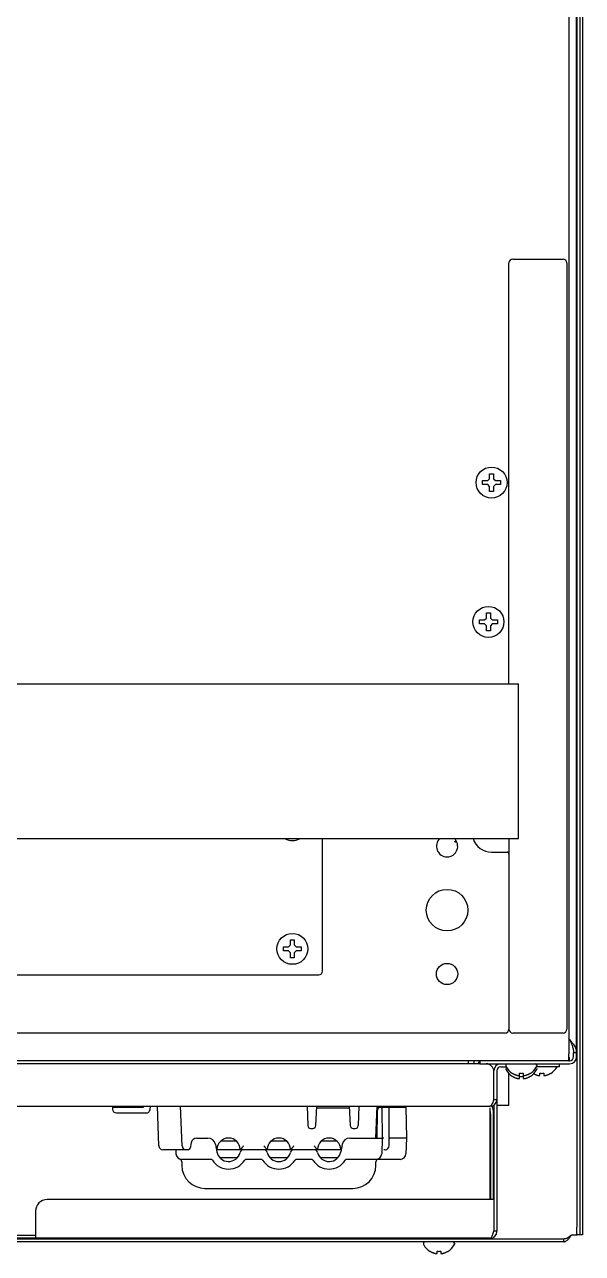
# Model space of a CAD drawing. Header units: millimetres. Extents: x -3169 to 1166, y -4146 to -91.
# Drawn here: x -361.7 to -217.4, y -980 to -662.4 of the extents above; entities that cross this region are included whole.
import ezdxf

# ---------------------------------------------------------------- set-up
doc = ezdxf.new("R2010")
doc.units = ezdxf.units.MM
doc.header["$LTSCALE"] = 23.1
doc.layers.get('0').update_dxf_attribs({"linetype": 'CONTINUOUS'})

msp = doc.modelspace()

# ---------------------------------------------------------------- linework, layer by layer
for p, q in [((-217.42, -204.96), (-217.42, -975.16)), ((-220.92, -207.56), (-220.92, -928.36)), ((-218.92, -929.16), (-218.92, -206.76)), ((-218.11, -206.96), (-218.11, -973.16)), ((-218.9, -312.46), (-218.9, -973.16)), ((-236.42, -832.76), (-236.42, -724.01)), ((-235.42, -723.01), (-222.42, -723.01)), ((-221.42, -724.01), (-221.42, -922.01)), ((-243.22, -780.26), (-241.92, -780.26)), ((-243.22, -781.26), (-243.22, -780.26)), ((-241.92, -780.26), (-241.42, -779.76)), ((-241.42, -778.46), (-240.42, -778.46)), ((-241.42, -779.76), (-241.42, -778.46)), ((-240.42, -778.46), (-240.42, -779.76)), ((-240.42, -779.76), (-239.92, -780.26)), ((-239.92, -780.26), (-238.62, -780.26)), ((-238.62, -780.26), (-238.62, -781.26)), ((-241.92, -781.26), (-243.22, -781.26)), ((-241.42, -781.76), (-241.92, -781.26)), ((-241.42, -783.06), (-241.42, -781.76)), ((-240.42, -783.06), (-241.42, -783.06)), ((-239.92, -781.26), (-240.42, -781.76)), ((-240.42, -781.76), (-240.42, -783.06)), ((-238.62, -781.26), (-239.92, -781.26)), ((-242.72, -816.26), (-242.22, -815.76)), ((-242.22, -814.46), (-241.22, -814.46)), ((-242.22, -815.76), (-242.22, -814.46)), ((-241.22, -814.46), (-241.22, -815.76)), ((-241.22, -815.76), (-240.72, -816.26)), ((-244.02, -816.26), (-242.72, -816.26)), ((-244.02, -817.26), (-244.02, -816.26)), ((-242.72, -817.26), (-244.02, -817.26)), ((-242.22, -817.76), (-242.72, -817.26)), ((-242.22, -819.06), (-242.22, -817.76)), ((-241.22, -819.06), (-242.22, -819.06)), ((-240.72, -817.26), (-241.22, -817.76)), ((-241.22, -817.76), (-241.22, -819.06)), ((-240.72, -816.26), (-239.42, -816.26)), ((-239.42, -817.26), (-240.72, -817.26)), ((-239.42, -816.26), (-239.42, -817.26)), ((-738.92, -832.76), (-233.92, -832.76)), ((-233.92, -872.76), (-233.92, -832.76)), ((-738.92, -872.76), (-233.92, -872.76)), ((-284.62, -907.01), (-284.62, -872.76)), ((-250.13, -873.74), (-250.39, -873.31)), ((-236.42, -872.76), (-236.42, -922.01)), ((-240.92, -876.26), (-236.92, -876.26)), ((-294.72, -900.76), (-293.42, -900.76)), ((-294.72, -901.76), (-294.72, -900.76)), ((-293.42, -901.76), (-294.72, -901.76)), ((-293.42, -900.76), (-292.92, -900.26)), ((-292.92, -902.26), (-293.42, -901.76)), ((-292.92, -898.96), (-291.92, -898.96)), ((-292.92, -900.26), (-292.92, -898.96)), ((-291.92, -898.96), (-291.92, -900.26)), ((-291.92, -900.26), (-291.42, -900.76)), ((-291.42, -901.76), (-291.92, -902.26)), ((-291.42, -900.76), (-290.12, -900.76)), ((-290.12, -901.76), (-291.42, -901.76)), ((-290.12, -900.76), (-290.12, -901.76)), ((-292.92, -903.56), (-292.92, -902.26)), ((-291.92, -903.56), (-292.92, -903.56)), ((-291.92, -902.26), (-291.92, -903.56)), ((-687.22, -908.01), (-285.62, -908.01)), ((-237.42, -923.01), (-735.42, -923.01)), ((-222.42, -923.01), (-235.42, -923.01)), ((-220.72, -924.7), (-220.92, -924.35)), ((-220.92, -930.16), (-751.92, -930.16)), ((-246.92, -930.16), (-246.92, -930.96)), ((-245.52, -930.16), (-245.52, -930.96)), ((-243.92, -930.16), (-243.92, -930.96)), ((-220.92, -930.16), (-220.92, -928.36)), ((-220.92, -930.16), (-220.72, -930.16)), ((-220.91, -929.36), (-220.72, -929.36)), ((-220.72, -930.16), (-220.72, -929.36)), ((-218.92, -928.16), (-219.72, -928.16)), ((-219.72, -929.16), (-219.72, -928.16)), ((-243.92, -930.96), (-376.48, -930.96)), ((-243.92, -930.96), (-220.72, -930.96)), ((-240.32, -940.16), (-240.32, -932.96)), ((-239.52, -932.76), (-239.52, -974.26)), ((-238.52, -931.76), (-237.22, -931.76)), ((-237.22, -931.36), (-237.22, -931.56)), ((-237.22, -932.16), (-237.22, -932.36)), ((-236.42, -941.76), (-236.42, -933.53)), ((-235.52, -933.44), (-235.52, -933.41)), ((-233.72, -933.96), (-233.72, -933.41)), ((-232.72, -933.41), (-232.72, -933.96)), ((-230.92, -933.41), (-230.92, -933.44)), ((-229.22, -931.36), (-229.22, -931.56)), ((-223.32, -931.76), (-229.22, -931.76)), ((-229.22, -932.16), (-229.22, -932.36)), ((-228.42, -933.96), (-228.42, -933.41)), ((-227.42, -933.41), (-227.42, -933.96)), ((-225.62, -933.41), (-225.62, -933.44)), ((-223.32, -931.76), (-223.32, -930.96)), ((-235.52, -934.24), (-235.52, -934.21)), ((-233.72, -934.76), (-233.72, -934.21)), ((-232.72, -934.21), (-232.72, -934.76)), ((-230.92, -934.21), (-230.92, -934.24)), ((-731.52, -941.96), (-241.32, -941.96)), ((-338.92, -942.16), (-330.95, -942.16)), ((-338.92, -942.16), (-338.92, -942.66)), ((-330.95, -942.16), (-330.94, -941.96)), ((-329.21, -942.84), (-329.06, -941.96)), ((-326.95, -952.2), (-327.31, -941.96)), ((-320.95, -952.2), (-321.31, -941.96)), ((-288.62, -941.96), (-288.44, -946.94)), ((-286.38, -946.95), (-286.12, -941.96)), ((-286.14, -942.36), (-277.69, -942.36)), ((-277.71, -941.96), (-277.45, -946.95)), ((-275.22, -941.96), (-275.39, -946.94)), ((-270.81, -950.16), (-270.53, -941.96)), ((-270.49, -943.14), (-270.61, -950.16)), ((-270.42, -942.16), (-269.83, -942.16)), ((-270.42, -942.8), (-270.42, -942.16)), ((-269.49, -942.16), (-263.06, -942.16)), ((-269.3, -942.4), (-269.17, -950.16)), ((-267.42, -952.16), (-267.42, -942.16)), ((-265.03, -941.96), (-265.03, -942.16)), ((-263.06, -942.16), (-262.92, -950.16)), ((-241.32, -942.38), (-241.32, -966.06)), ((-240.32, -941.76), (-240.53, -941.76)), ((-240.32, -940.16), (-239.52, -940.16)), ((-240.32, -941.62), (-240.32, -966.06)), ((-236.42, -941.76), (-239.52, -941.76)), ((-337.92, -943.66), (-330.2, -943.66)), ((-241.2, -943.96), (-241.2, -966.06)), ((-240.46, -943.96), (-240.46, -966.06)), ((-287.69, -947.66), (-287.13, -947.66)), ((-276.7, -947.66), (-276.14, -947.66)), ((-318.61, -951.4), (-318.84, -952.75)), ((-317.13, -950.16), (-314.24, -950.16)), ((-312.27, -951.81), (-311.94, -953.7)), ((-310.9, -950.91), (-306.93, -950.91)), ((-297.9, -950.91), (-293.93, -950.91)), ((-284.9, -950.91), (-280.93, -950.91)), ((-279.56, -951.81), (-279.89, -953.7)), ((-277.59, -950.16), (-269.17, -950.16)), ((-269.17, -950.16), (-269.31, -954.21)), ((-268.73, -950.17), (-269.17, -950.16)), ((-269.17, -950.16), (-269.17, -950.16)), ((-262.92, -950.16), (-267.21, -950.16)), ((-262.92, -950.16), (-263.06, -954.21)), ((-319.34, -953.16), (-325.95, -953.16)), ((-322.56, -953.16), (-322.52, -954.21)), ((-313.53, -955.66), (-321.02, -955.66)), ((-279.79, -953.16), (-312.04, -953.16)), ((-311.25, -955.16), (-306.58, -955.16)), ((-300.53, -955.66), (-304.31, -955.66)), ((-298.24, -955.16), (-293.59, -955.16)), ((-287.53, -955.66), (-291.31, -955.66)), ((-285.25, -955.16), (-280.58, -955.16)), ((-270.64, -955.66), (-278.31, -955.66)), ((-270.78, -955.66), (-270.78, -955.66)), ((-264.56, -955.66), (-270.47, -955.66)), ((-268.42, -953.16), (-268.75, -953.16)), ((-321.05, -956.12), (-321.04, -956.27)), ((-321.05, -956.12), (-321.04, -956.27)), ((-321.04, -956.27), (-321.02, -957.27)), ((-270.81, -957.27), (-270.8, -956.27)), ((-315.02, -963.16), (-276.81, -963.16)), ((-240.32, -966.06), (-355.82, -966.06)), ((-240.32, -966.06), (-240.32, -974.26)), ((-358.82, -969.06), (-358.82, -976.06)), ((-239.52, -974.26), (-240.32, -974.26)), ((-241.32, -976.06), (-564.66, -976.06)), ((-222.22, -976.96), (-488.42, -976.96)), ((-484.42, -976.16), (-222.22, -976.16)), ((-393.82, -975.26), (-358.82, -975.26)), ((-258.52, -977.36), (-258.52, -977.56)), ((-256.12, -976.16), (-256.12, -976.06)), ((-252.92, -976.16), (-252.92, -976.06)), ((-250.52, -977.36), (-250.52, -977.56)), ((-222.22, -976.96), (-222.22, -976.16)), ((-220.22, -975.16), (-218.82, -975.16)), ((-218, -975.16), (-218.8, -975.16)), ((-217.42, -975.16), (-218, -975.16)), ((-256.82, -979.44), (-256.82, -979.41)), ((-255.02, -979.96), (-255.02, -979.41)), ((-254.02, -979.41), (-254.02, -979.96)), ((-252.22, -979.41), (-252.22, -979.44))]:
    msp.add_line(p, q)
msp.add_lwpolyline([(-268.73, -950.17), (-268.9, -950.16), (-269.04, -950.16), (-269.13, -950.16), (-269.17, -950.16)])
for centre, radius in [((-240.92, -780.76), 4), ((-241.72, -816.76), 4), ((-252.42, -891.26), 5.38), ((-292.42, -901.26), 4), ((-252.42, -907.76), 2.75)]:
    msp.add_circle(centre, radius)
for centre, radius, start, end in [((-292.42, -869.26), 4, 242.3617, 297.6383), ((-252.42, -874.76), 2.75, 132.4309, 47.5691), ((-240.92, -871.26), 5, 197.4772, 270), ((-243.12, -931.76), 1.6, 120, 149.9968), ((-220.72, -929.16), 1.8, 270, 0), ((-220.72, -929.16), 1, 270, 0), ((-242.32, -932.96), 2, 0, 90), ((-238.52, -932.76), 1.8, 90, 180), ((-238.52, -932.76), 1, 90, 180), ((-236.82, -931.36), 0.4, 90, 180), ((-236.82, -931.56), 0.4, 180, 210.3012), ((-236.82, -932.36), 0.4, 180, 210.3012), ((-233.02, -929.34), 4.8, 210.3012, 238.6273), ((-233.02, -930.14), 4.8, 210.3012, 238.6273), ((-233.03, -929.35), 4.75, 238.4659, 241.0313), ((-233.03, -929.36), 4.75, 241.0316, 241.9926), ((-233.03, -929.36), 4.75, 241.9926, 243.3187), ((-233.03, -929.36), 4.74, 243.3188, 244.4598), ((-233.04, -929.37), 4.74, 244.4598, 245.4278), ((-233.22, -929.66), 3.78, 262.3953, 277.6047), ((-233.4, -929.37), 4.74, 294.5722, 295.5402), ((-233.4, -929.36), 4.74, 295.5402, 296.6812), ((-233.4, -929.36), 4.75, 296.6813, 298.0074), ((-233.4, -929.36), 4.75, 298.0074, 298.9684), ((-233.4, -929.35), 4.75, 298.9687, 301.5341), ((-233.42, -929.34), 4.8, 301.3727, 329.6988), ((-233.42, -930.14), 4.8, 301.3727, 329.6988), ((-227.73, -929.36), 4.75, 241.2801, 241.9926), ((-227.73, -929.36), 4.75, 241.9926, 243.3187), ((-227.73, -929.36), 4.74, 243.3188, 244.4598), ((-227.74, -929.37), 4.74, 244.4598, 245.4278), ((-229.62, -931.36), 0.4, 0, 90), ((-229.62, -931.56), 0.4, 329.6988, 0), ((-229.62, -932.36), 0.4, 329.6988, 0), ((-227.92, -929.66), 3.78, 262.3953, 277.6047), ((-228.1, -929.37), 4.74, 294.5722, 295.5402), ((-228.1, -929.36), 4.74, 295.5402, 296.6812), ((-228.1, -929.36), 4.75, 296.6813, 298.0074), ((-228.1, -929.36), 4.75, 298.0074, 298.9684), ((-228.1, -929.35), 4.75, 298.9687, 301.5341), ((-228.12, -929.34), 4.8, 301.3727, 329.6988), ((-233.03, -930.15), 4.75, 238.4659, 241.0313), ((-233.03, -930.16), 4.75, 241.0316, 241.9926), ((-233.03, -930.16), 4.75, 241.9926, 243.3187), ((-233.03, -930.16), 4.74, 243.3188, 244.4598), ((-233.04, -930.17), 4.74, 244.4598, 245.4278), ((-233.04, -929.37), 4.73, 245.4278, 246.6825), ((-233.04, -930.17), 4.73, 245.4278, 246.6825), ((-233.04, -929.38), 4.73, 246.6826, 247.4526), ((-233.04, -930.18), 4.73, 246.6826, 247.4526), ((-233.04, -929.38), 4.72, 247.4524, 248.9975), ((-233.04, -930.18), 4.72, 247.4524, 248.9975), ((-233.05, -929.39), 4.72, 248.9977, 249.4819), ((-233.05, -930.19), 4.72, 248.9977, 249.4819), ((-233.05, -929.4), 4.7, 249.4813, 251.5344), ((-233.05, -930.2), 4.7, 249.4813, 251.5344), ((-233.06, -929.42), 4.68, 251.535, 252.6227), ((-233.06, -930.22), 4.68, 251.535, 252.6227), ((-233.06, -929.43), 4.67, 252.6228, 253.6051), ((-233.06, -930.23), 4.67, 252.6228, 253.6051), ((-233.07, -929.46), 4.64, 253.6036, 255.6824), ((-233.07, -930.26), 4.64, 253.6036, 255.6824), ((-233.96, -931.97), 2.01, 262.7259, 264.7415), ((-233.96, -932.77), 2.01, 262.7259, 264.7415), ((-233.96, -931.99), 1.98, 264.7442, 265.3991), ((-233.96, -932.79), 1.98, 264.7442, 265.3991), ((-233.97, -932), 1.97, 265.3984, 266.7833), ((-233.97, -932.8), 1.97, 265.3984, 266.7833), ((-233.97, -932.01), 1.96, 266.7841, 267.6235), ((-233.97, -932.81), 1.96, 266.7841, 267.6235), ((-233.97, -932.02), 1.96, 267.6234, 268.8455), ((-233.97, -932.82), 1.96, 267.6234, 268.8455), ((-233.97, -932.02), 1.95, 268.8459, 269.8005), ((-233.97, -932.82), 1.95, 268.8459, 269.8005), ((-233.97, -932.02), 1.95, 269.8006, 270.9258), ((-233.97, -932.82), 1.95, 269.8006, 270.9258), ((-233.97, -932.02), 1.95, 270.9261, 271.9964), ((-233.97, -932.82), 1.95, 270.9261, 271.9964), ((-233.97, -932.01), 1.96, 271.9964, 273.0228), ((-233.97, -932.81), 1.96, 271.9964, 273.0228), ((-233.97, -932), 1.97, 273.0233, 274.286), ((-233.97, -932.8), 1.97, 273.0233, 274.286), ((-233.97, -931.99), 1.98, 274.2856, 275.1372), ((-233.97, -932.79), 1.98, 274.2856, 275.1372), ((-233.97, -931.97), 2.01, 275.1401, 277.2744), ((-233.97, -932.77), 2.01, 275.1401, 277.2744), ((-233.22, -930.46), 3.78, 262.3953, 277.6047), ((-232.46, -931.97), 2.01, 262.7256, 264.8598), ((-232.46, -932.77), 2.01, 262.7256, 264.8598), ((-232.46, -931.99), 1.98, 264.8627, 265.7144), ((-232.46, -932.79), 1.98, 264.8627, 265.7144), ((-232.47, -932), 1.97, 265.714, 266.9766), ((-232.47, -932.8), 1.97, 265.714, 266.9766), ((-232.47, -932.01), 1.96, 266.9771, 268.0037), ((-232.47, -932.81), 1.96, 266.9771, 268.0037), ((-232.47, -932.02), 1.95, 268.0037, 269.0738), ((-232.47, -932.82), 1.95, 268.0037, 269.0738), ((-232.47, -932.02), 1.95, 269.0741, 270.1995), ((-232.47, -932.82), 1.95, 269.0741, 270.1995), ((-232.47, -932.02), 1.95, 270.1995, 271.1541), ((-232.47, -932.82), 1.95, 270.1995, 271.1541), ((-232.47, -932.02), 1.95, 271.1545, 272.3767), ((-232.47, -932.82), 1.95, 271.1545, 272.3767), ((-232.47, -932.01), 1.96, 272.3765, 273.2159), ((-232.47, -932.81), 1.96, 272.3765, 273.2159), ((-232.47, -932), 1.97, 273.2167, 274.6016), ((-232.47, -932.8), 1.97, 273.2167, 274.6016), ((-232.47, -931.99), 1.98, 274.6009, 275.2558), ((-232.47, -932.79), 1.98, 274.6009, 275.2558), ((-232.47, -931.97), 2.01, 275.2585, 277.2741), ((-232.47, -932.77), 2.01, 275.2585, 277.2741), ((-233.36, -929.46), 4.64, 284.3176, 286.3964), ((-233.36, -930.26), 4.64, 284.3176, 286.3964), ((-233.37, -929.43), 4.67, 286.3949, 287.3772), ((-233.37, -930.23), 4.67, 286.3949, 287.3772), ((-233.38, -929.42), 4.68, 287.3773, 288.465), ((-233.38, -930.22), 4.68, 287.3773, 288.465), ((-233.38, -929.4), 4.7, 288.4656, 290.5187), ((-233.38, -930.2), 4.7, 288.4656, 290.5187), ((-233.39, -929.39), 4.72, 290.5181, 291.0023), ((-233.39, -930.19), 4.72, 290.5181, 291.0023), ((-233.39, -929.38), 4.72, 291.0025, 292.5476), ((-233.39, -930.18), 4.72, 291.0025, 292.5476), ((-233.39, -929.38), 4.73, 292.5474, 293.3174), ((-233.39, -930.18), 4.73, 292.5474, 293.3174), ((-233.39, -929.37), 4.73, 293.3175, 294.5722), ((-233.39, -930.17), 4.73, 293.3175, 294.5722), ((-233.4, -930.17), 4.74, 294.5722, 295.5402), ((-233.4, -930.16), 4.74, 295.5402, 296.6812), ((-233.4, -930.16), 4.75, 296.6813, 298.0074), ((-233.4, -930.16), 4.75, 298.0074, 298.9684), ((-233.4, -930.15), 4.75, 298.9687, 301.5341), ((-227.74, -929.37), 4.73, 245.4278, 246.6825), ((-227.74, -929.38), 4.73, 246.6826, 247.4526), ((-227.74, -929.38), 4.72, 247.4524, 248.9975), ((-227.75, -929.39), 4.72, 248.9977, 249.4819), ((-227.75, -929.4), 4.7, 249.4813, 251.5344), ((-227.76, -929.42), 4.68, 251.535, 252.6227), ((-227.76, -929.43), 4.67, 252.6228, 253.6051), ((-227.77, -929.46), 4.64, 253.6036, 255.6824), ((-228.66, -931.97), 2.01, 262.7259, 264.7415), ((-228.66, -931.99), 1.98, 264.7442, 265.3991), ((-228.67, -932), 1.97, 265.3984, 266.7833), ((-228.67, -932.01), 1.96, 266.7841, 267.6235), ((-228.67, -932.02), 1.96, 267.6234, 268.8455), ((-228.67, -932.02), 1.95, 268.8459, 269.8005), ((-228.67, -932.02), 1.95, 269.8006, 270.9258), ((-228.67, -932.02), 1.95, 270.9261, 271.9964), ((-228.67, -932.01), 1.96, 271.9964, 273.0228), ((-228.67, -932), 1.97, 273.0233, 274.286), ((-228.67, -931.99), 1.98, 274.2856, 275.1372), ((-228.67, -931.97), 2.01, 275.1401, 277.2744), ((-227.16, -931.97), 2.01, 262.7256, 264.8598), ((-227.16, -931.99), 1.98, 264.8627, 265.7144), ((-227.17, -932), 1.97, 265.714, 266.9766), ((-227.17, -932.01), 1.96, 266.9771, 268.0037), ((-227.17, -932.02), 1.95, 268.0037, 269.0738), ((-227.17, -932.02), 1.95, 269.0741, 270.1995), ((-227.17, -932.02), 1.95, 270.1995, 271.1541), ((-227.17, -932.02), 1.95, 271.1545, 272.3767), ((-227.17, -932.01), 1.96, 272.3765, 273.2159), ((-227.17, -932), 1.97, 273.2167, 274.6016), ((-227.17, -931.99), 1.98, 274.6009, 275.2558), ((-227.17, -931.97), 2.01, 275.2585, 277.2741), ((-228.06, -929.46), 4.64, 284.3176, 286.3964), ((-228.07, -929.43), 4.67, 286.3949, 287.3772), ((-228.08, -929.42), 4.68, 287.3773, 288.465), ((-228.08, -929.4), 4.7, 288.4656, 290.5187), ((-228.09, -929.39), 4.72, 290.5181, 291.0023), ((-228.09, -929.38), 4.72, 291.0025, 292.5476), ((-228.09, -929.38), 4.73, 292.5474, 293.3174), ((-228.09, -929.37), 4.73, 293.3175, 294.5722), ((-337.92, -942.66), 1, 180, 269.9994), ((-330.2, -942.66), 1, 270, 350), ((-269.49, -943.16), 1, 109.5445, 178.9995), ((-269.58, -942.92), 0.749, 108.549, 109.5359), ((-241.32, -940.16), 1.8, 270, 0), ((-244.34, -943.23), 3.79, 17.8848, 20.3577), ((-244.83, -943.39), 4.3, 15.6442, 17.9135), ((-248.71, -943.96), 7.51, 359.9982, 3.1176), ((-287.69, -946.91), 0.75, 182, 270), ((-287.13, -946.91), 0.75, 270, 357), ((-276.7, -946.91), 0.75, 183, 270), ((-276.14, -946.91), 0.75, 270, 358), ((-325.95, -952.16), 1, 182, 270), ((-319.95, -952.16), 1, 182, 270), ((-317.13, -951.66), 1.5, 90, 170), ((-314.24, -952.16), 2, 10, 90), ((-308.92, -953.16), 3, 0, 180), ((-295.92, -953.16), 3, 0, 180), ((-282.92, -953.16), 3, 0, 180), ((-277.59, -952.16), 2, 90, 170), ((-268.42, -952.16), 1, 270, 0), ((-321.03, -954.16), 1.5, 182, 270), ((-321.79, -956.28), 0.75, 1.0003, 70.2355), ((-319.34, -952.66), 0.5, 270, 350), ((-313.53, -956.16), 0.5, 33.0557, 90), ((-308.92, -953.16), 5, 213.0557, 326.9443), ((-308.92, -953.16), 3.07, 190, 345.7905), ((-304.97, -954.16), 1, 90, 165.7905), ((-304.31, -956.16), 0.5, 90, 146.9443), ((-300.53, -956.16), 0.5, 33.0557, 90), ((-295.92, -953.16), 5, 213.0557, 326.9443), ((-299.87, -954.16), 1, 14.2095, 90), ((-295.92, -953.16), 3.07, 194.2095, 345.7905), ((-291.97, -954.16), 1, 90, 165.7905), ((-291.31, -956.16), 0.5, 90, 146.9443), ((-287.53, -956.16), 0.5, 33.0557, 90), ((-282.92, -953.16), 5, 213.0557, 326.9443), ((-286.87, -954.16), 1, 14.2095, 90), ((-282.92, -953.16), 3.07, 194.2095, 350), ((-278.31, -956.16), 0.5, 90, 146.9443), ((-270.05, -956.28), 0.75, 110.4051, 178.9968), ((-270.81, -954.16), 1.5, 276.2082, 358), ((-264.56, -954.16), 1.5, 270, 358), ((-315.02, -957.16), 6, 181, 270), ((-276.81, -957.16), 6, 270, 359), ((-355.82, -969.06), 3, 90, 180), ((-241.32, -974.26), 1.8, 270, 0), ((-241.32, -974.26), 1, 320.4322, 0), ((-258.12, -977.36), 0.4, 90, 180), ((-258.12, -977.56), 0.4, 180, 210.3012), ((-254.32, -975.34), 4.8, 210.3012, 238.6273), ((-254.72, -975.34), 4.8, 301.3727, 329.6988), ((-250.92, -977.36), 0.4, 0, 90), ((-250.92, -977.56), 0.4, 329.6988, 0), ((-254.33, -975.35), 4.75, 238.4659, 241.0313), ((-254.33, -975.36), 4.75, 241.0316, 241.9926), ((-254.33, -975.36), 4.75, 241.9926, 243.3187), ((-254.33, -975.36), 4.74, 243.3188, 244.4598), ((-254.34, -975.37), 4.74, 244.4598, 245.4278), ((-254.34, -975.37), 4.73, 245.4278, 246.6825), ((-254.34, -975.38), 4.73, 246.6826, 247.4526), ((-254.34, -975.38), 4.72, 247.4524, 248.9975), ((-254.35, -975.39), 4.72, 248.9977, 249.4819), ((-254.35, -975.4), 4.7, 249.4813, 251.5344), ((-254.36, -975.42), 4.68, 251.535, 252.6227), ((-254.36, -975.43), 4.67, 252.6228, 253.6051), ((-254.37, -975.46), 4.64, 253.6036, 255.6824), ((-255.26, -977.97), 2.01, 262.7259, 264.7415), ((-255.26, -977.99), 1.98, 264.7442, 265.3991), ((-255.27, -978), 1.97, 265.3984, 266.7833), ((-255.27, -978.01), 1.96, 266.7841, 267.6235), ((-255.27, -978.02), 1.96, 267.6234, 268.8455), ((-255.27, -978.02), 1.95, 268.8459, 269.8005), ((-255.27, -978.02), 1.95, 269.8006, 270.9258), ((-255.27, -978.02), 1.95, 270.9261, 271.9964), ((-255.27, -978.01), 1.96, 271.9964, 273.0228), ((-255.27, -978), 1.97, 273.0233, 274.286), ((-255.27, -977.99), 1.98, 274.2856, 275.1372), ((-255.27, -977.97), 2.01, 275.1401, 277.2744), ((-254.52, -975.66), 3.78, 262.3953, 277.6047), ((-253.76, -977.97), 2.01, 262.7256, 264.8598), ((-253.76, -977.99), 1.98, 264.8627, 265.7144), ((-253.77, -978), 1.97, 265.714, 266.9766), ((-253.77, -978.01), 1.96, 266.9771, 268.0037), ((-253.77, -978.02), 1.95, 268.0037, 269.0738), ((-253.77, -978.02), 1.95, 269.0741, 270.1995), ((-253.77, -978.02), 1.95, 270.1995, 271.1541), ((-253.77, -978.02), 1.95, 271.1545, 272.3767), ((-253.77, -978.01), 1.96, 272.3765, 273.2159), ((-253.77, -978), 1.97, 273.2167, 274.6016), ((-253.77, -977.99), 1.98, 274.6009, 275.2558), ((-253.77, -977.97), 2.01, 275.2585, 277.2741), ((-254.66, -975.46), 4.64, 284.3176, 286.3964), ((-254.67, -975.43), 4.67, 286.3949, 287.3772), ((-254.68, -975.42), 4.68, 287.3773, 288.465), ((-254.68, -975.4), 4.7, 288.4656, 290.5187), ((-254.69, -975.39), 4.72, 290.5181, 291.0023), ((-254.69, -975.38), 4.72, 291.0025, 292.5476), ((-254.69, -975.38), 4.73, 292.5474, 293.3174), ((-254.69, -975.37), 4.73, 293.3175, 294.5722), ((-254.7, -975.37), 4.74, 294.5722, 295.5402), ((-254.7, -975.36), 4.74, 295.5402, 296.6812), ((-254.7, -975.36), 4.75, 296.6813, 298.0074), ((-254.7, -975.36), 4.75, 298.0074, 298.9684), ((-254.7, -975.35), 4.75, 298.9687, 301.5341)]:
    msp.add_arc(centre, radius, start, end)
for centre, major_axis, ratio, start_param, end_param in [((-235.42, -724.01), (0.707, -0.707), 0.999695, 2.356347, 3.926839), ((-222.42, -724.01), (0.707, 0.707), 0.999695, -0.785246, 0.785246), ((-236.92, -876.76), (0.354, 0.354), 0.998783, -0.784789, 0.784789), ((-285.62, -907.01), (0.708, -0.708), 0.998783, -0.784789, 0.784789), ((-237.42, -922.01), (0.708, -0.708), 0.998783, -0.784789, 0.784789), ((-235.42, -922.01), (0.707, 0.707), 0.999695, 2.356347, 3.926839), ((-222.42, -922.01), (0.707, -0.707), 0.999695, -0.785246, 0.785246)]:
    msp.add_ellipse(centre, major_axis=major_axis, ratio=ratio, start_param=start_param, end_param=end_param)
for points, knots in [([(-220.72, -924.7), (-220.59, -924.98), (-220.33, -925.55), (-220, -926.41), (-219.77, -927.28), (-219.72, -927.87), (-219.72, -928.16)], [0, 0, 0, 0, 0.260562, 0.515067, 0.760751, 1, 1, 1, 1]), ([(-220.72, -924.7), (-220.54, -924.91), (-220.19, -925.34), (-219.87, -925.78), (-219.71, -926)], [0, 0, 0, 0, 0.508405, 1, 1, 1, 1]), ([(-219.71, -926), (-219.6, -926.17), (-219.38, -926.52), (-219.12, -927.06), (-218.95, -927.61), (-218.92, -927.98), (-218.92, -928.16)], [0, 0, 0, 0, 0.271512, 0.526784, 0.767673, 1, 1, 1, 1]), ([(-269.83, -942.16), (-269.8, -942.16), (-269.69, -942.16), (-269.58, -942.17), (-269.49, -942.17)], [0, 0, 0, 0, 0.235489, 1, 1, 1, 1]), ([(-269.81, -942.21), (-269.8, -942.21), (-269.75, -942.2), (-269.7, -942.19), (-269.66, -942.18)], [0, 0, 0, 0, 0.244065, 1, 1, 1, 1]), ([(-269.66, -942.18), (-269.65, -942.18), (-269.59, -942.17), (-269.53, -942.17), (-269.49, -942.17)], [0, 0, 0, 0, 0.244555, 1, 1, 1, 1]), ([(-269.3, -942.4), (-269.3, -942.38), (-269.3, -942.34), (-269.27, -942.28), (-269.19, -942.24), (-269.1, -942.22), (-268.99, -942.2), (-268.9, -942.19), (-268.83, -942.19)], [0, 0, 0, 0, 0.089834, 0.17673, 0.379758, 0.510886, 0.661192, 1, 1, 1, 1]), ([(-268.01, -942.16), (-268.14, -942.16), (-268.41, -942.18), (-268.69, -942.19), (-268.83, -942.19)], [0, 0, 0, 0, 0.472289, 1, 1, 1, 1]), ([(-240.84, -941.48), (-240.87, -941.55), (-240.95, -941.67), (-241.08, -941.86), (-241.23, -941.96), (-241.32, -941.96)], [0, 0, 0, 0, 0.3393, 0.6157, 1, 1, 1, 1]), ([(-241.21, -943.55), (-241.21, -943.5), (-241.23, -943.3), (-241.25, -943.1), (-241.27, -942.96)], [0, 0, 0, 0, 0.253662, 1, 1, 1, 1]), ([(-240.53, -940.74), (-240.55, -940.81), (-240.65, -941.06), (-240.75, -941.3), (-240.84, -941.48)], [0, 0, 0, 0, 0.274106, 1, 1, 1, 1]), ([(-240.68, -942.23), (-240.65, -942.36), (-240.58, -942.63), (-240.52, -943.06), (-240.47, -943.51), (-240.46, -943.81), (-240.46, -943.96)], [0, 0, 0, 0, 0.232462, 0.479768, 0.737285, 1, 1, 1, 1]), ([(-240.32, -940.16), (-240.37, -940.31), (-240.44, -940.5), (-240.51, -940.69), (-240.53, -940.74)], [0, 0, 0, 0, 0.754658, 1, 1, 1, 1]), ([(-305.04, -952.2), (-305.09, -952.26), (-305.18, -952.37), (-305.32, -952.54), (-305.45, -952.69), (-305.56, -952.82), (-305.65, -952.91), (-305.71, -952.97), (-305.76, -953.02), (-305.81, -953.07), (-305.85, -953.1), (-305.88, -953.13), (-305.89, -953.15), (-305.9, -953.15), (-305.91, -953.16), (-305.91, -953.16), (-305.92, -953.16)], [0, 0, 0, 0, 0.171067, 0.338301, 0.498438, 0.647772, 0.716891, 0.781317, 0.840021, 0.891844, 0.935335, 0.968807, 0.981296, 0.990744, 0.997007, 1, 1, 1, 1]), ([(-299.79, -952.2), (-299.74, -952.26), (-299.65, -952.37), (-299.51, -952.54), (-299.38, -952.69), (-299.27, -952.82), (-299.18, -952.91), (-299.13, -952.97), (-299.07, -953.02), (-299.03, -953.07), (-298.98, -953.1), (-298.96, -953.13), (-298.94, -953.15), (-298.93, -953.15), (-298.92, -953.16), (-298.92, -953.16), (-298.92, -953.16)], [0, 0, 0, 0, 0.171066, 0.338301, 0.498438, 0.647772, 0.716891, 0.781318, 0.840021, 0.891845, 0.935335, 0.968807, 0.981296, 0.990744, 0.997007, 1, 1, 1, 1]), ([(-292.04, -952.2), (-292.09, -952.26), (-292.18, -952.37), (-292.32, -952.54), (-292.45, -952.69), (-292.56, -952.82), (-292.65, -952.91), (-292.71, -952.97), (-292.76, -953.02), (-292.81, -953.07), (-292.85, -953.1), (-292.88, -953.13), (-292.89, -953.15), (-292.9, -953.15), (-292.91, -953.16), (-292.91, -953.16), (-292.92, -953.16)], [0, 0, 0, 0, 0.171067, 0.338301, 0.498438, 0.647772, 0.716891, 0.781317, 0.840021, 0.891844, 0.935335, 0.968807, 0.981296, 0.990744, 0.997007, 1, 1, 1, 1]), ([(-286.79, -952.2), (-286.74, -952.26), (-286.65, -952.37), (-286.51, -952.54), (-286.38, -952.69), (-286.27, -952.82), (-286.18, -952.91), (-286.13, -952.97), (-286.07, -953.02), (-286.03, -953.07), (-285.98, -953.1), (-285.96, -953.13), (-285.94, -953.15), (-285.93, -953.15), (-285.92, -953.16), (-285.92, -953.16), (-285.92, -953.16)], [0, 0, 0, 0, 0.171066, 0.338301, 0.498438, 0.647772, 0.716891, 0.781318, 0.840021, 0.891845, 0.935335, 0.968807, 0.981296, 0.990744, 0.997007, 1, 1, 1, 1]), ([(-267.42, -950.16), (-267.41, -950.16), (-267.34, -950.16), (-267.27, -950.16), (-267.21, -950.16)], [0, 0, 0, 0, 0.220726, 1, 1, 1, 1]), ([(-321.02, -955.66), (-321.03, -955.66), (-321.09, -955.66), (-321.15, -955.66), (-321.19, -955.65)], [0, 0, 0, 0, 0.267637, 1, 1, 1, 1]), ([(-312.06, -953.03), (-312.04, -953.05), (-312.02, -953.08), (-311.98, -953.11), (-311.96, -953.13), (-311.94, -953.14), (-311.93, -953.15), (-311.92, -953.16), (-311.92, -953.16), (-311.92, -953.16)], [0, 0, 0, 0, 0.398468, 0.566226, 0.709746, 0.826673, 0.915088, 0.973286, 1, 1, 1, 1]), ([(-279.77, -953.03), (-279.79, -953.05), (-279.82, -953.08), (-279.85, -953.11), (-279.87, -953.13), (-279.89, -953.14), (-279.9, -953.15), (-279.91, -953.16), (-279.91, -953.16), (-279.92, -953.16)], [0, 0, 0, 0, 0.398467, 0.566224, 0.709745, 0.826671, 0.915087, 0.973286, 1, 1, 1, 1]), ([(-270.64, -955.65), (-270.66, -955.65), (-270.71, -955.66), (-270.77, -955.66), (-270.82, -955.66)], [0, 0, 0, 0, 0.232036, 1, 1, 1, 1]), ([(-240.8, -975.51), (-240.76, -975.41), (-240.67, -975.21), (-240.59, -975.01), (-240.55, -974.9)], [0, 0, 0, 0, 0.473013, 1, 1, 1, 1]), ([(-240.55, -974.9), (-240.53, -974.85), (-240.45, -974.64), (-240.37, -974.42), (-240.32, -974.26)], [0, 0, 0, 0, 0.243498, 1, 1, 1, 1]), ([(-218.8, -975.16), (-218.8, -975.16), (-218.81, -975.15), (-218.82, -975.12), (-218.83, -975.07), (-218.84, -975), (-218.85, -974.92), (-218.86, -974.82), (-218.87, -974.7), (-218.88, -974.52), (-218.89, -974.26), (-218.9, -973.92), (-218.9, -973.55), (-218.9, -973.29), (-218.9, -973.16)], [0, 0, 0, 0, 0.007001, 0.022197, 0.046438, 0.079688, 0.121697, 0.172094, 0.230412, 0.296104, 0.447042, 0.619154, 0.805856, 1, 1, 1, 1]), ([(-218.11, -973.16), (-218.11, -973.29), (-218.1, -973.55), (-218.1, -973.92), (-218.09, -974.26), (-218.08, -974.52), (-218.07, -974.7), (-218.06, -974.82), (-218.05, -974.92), (-218.04, -975), (-218.03, -975.07), (-218.02, -975.12), (-218.02, -975.15), (-218.01, -975.16), (-218, -975.16)], [0, 0, 0, 0, 0.194144, 0.380846, 0.552958, 0.703896, 0.769588, 0.827906, 0.878303, 0.920312, 0.953562, 0.977803, 0.992999, 1, 1, 1, 1]), ([(-241.32, -976.06), (-241.29, -976.06), (-241.25, -976.05), (-241.18, -976.03), (-241.12, -975.98), (-241.03, -975.89), (-240.92, -975.73), (-240.84, -975.59), (-240.8, -975.51)], [0, 0, 0, 0, 0.082312, 0.170919, 0.270702, 0.384865, 0.660294, 1, 1, 1, 1]), ([(-222.22, -976.16), (-222.13, -976.16), (-221.96, -976.15), (-221.62, -976.07), (-221.19, -975.87), (-220.7, -975.54), (-220.38, -975.29), (-220.22, -975.16)], [0, 0, 0, 0, 0.11008, 0.222644, 0.461899, 0.723572, 1, 1, 1, 1]), ([(-222.22, -976.96), (-222.13, -976.96), (-221.96, -976.94), (-221.7, -976.83), (-221.45, -976.66), (-221.2, -976.43), (-220.96, -976.16), (-220.62, -975.73), (-220.38, -975.39), (-220.22, -975.16)], [0, 0, 0, 0, 0.090824, 0.188052, 0.296116, 0.41688, 0.550033, 0.693687, 1, 1, 1, 1])]:
    msp.add_open_spline(points, degree=3, knots=knots)

doc.saveas('drawing.dxf')
